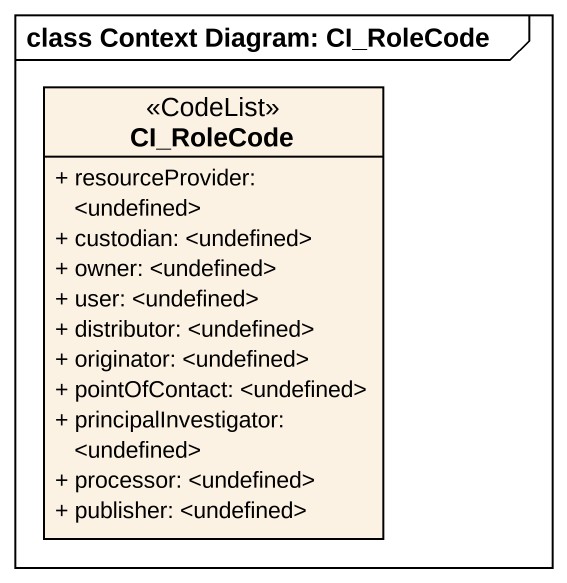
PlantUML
@startuml
mainframe class Context Diagram: CI_RoleCode
hide circle
hide empty members
skinparam classAttributeIconSize 0
class CI_RoleCode <<CodeList>> {
  + resourceProvider: <undefined>
  + custodian: <undefined>
  + owner: <undefined>
  + user: <undefined>
  + distributor: <undefined>
  + originator: <undefined>
  + pointOfContact: <undefined>
  + principalInvestigator: <undefined>
  + processor: <undefined>
  + publisher: <undefined>
}
@enduml
